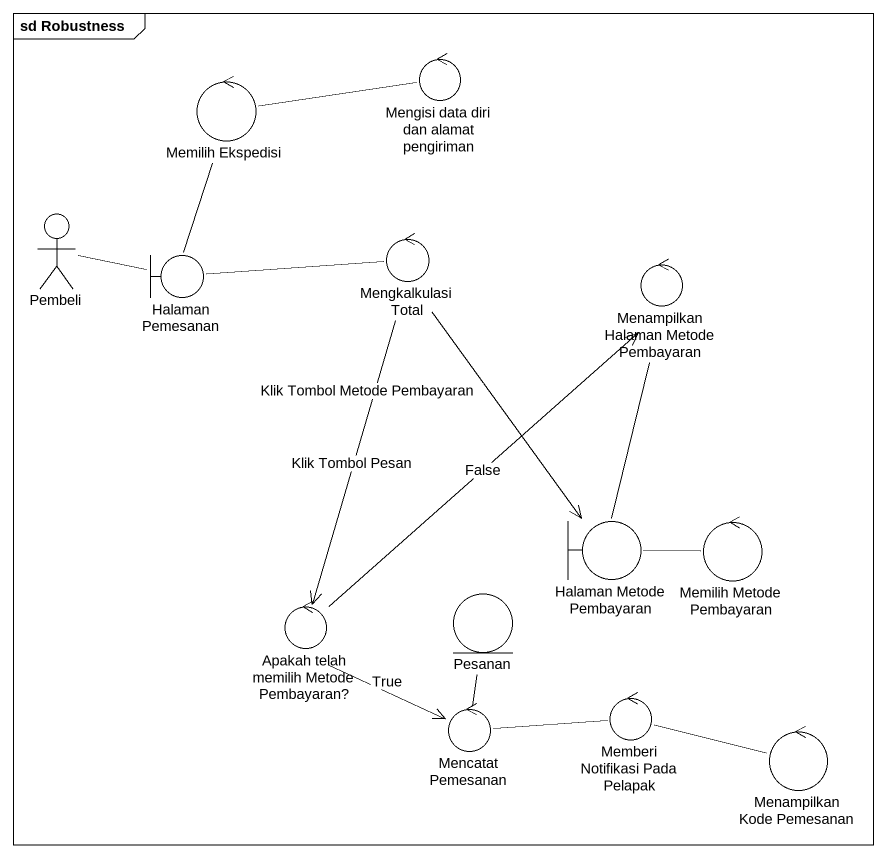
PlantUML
@startuml
mainframe sd Robustness
control "Memilih Ekspedisi" as Memilih_Ekspedisi
control "Mengisi data diri dan alamat pengiriman" as Mengisi_data_diri_dan
actor Pembeli
boundary "Halaman Pemesanan" as Halaman_Pemesanan
control "Mengkalkulasi Total" as Mengkalkulasi_Total
control "Menampilkan Halaman Metode Pembayaran" as Menampilkan_Halaman_Metode
boundary "Halaman Metode Pembayaran" as Halaman_Metode_Pembayaran
control "Memilih Metode Pembayaran" as Memilih_Metode_Pembayaran
control "Apakah telah memilih Metode Pembayaran?" as Apakah_telah_memilih_Metode
entity Pesanan
control "Mencatat Pemesanan" as Mencatat_Pemesanan
control "Memberi Notifikasi Pada Pelapak" as Memberi_Notifikasi_Pada
control "Menampilkan Kode Pemesanan" as Menampilkan_Kode_Pemesanan
Mengisi_data_diri_dan -left- Memilih_Ekspedisi
Pembeli -right- Halaman_Pemesanan
Halaman_Pemesanan -up- Memilih_Ekspedisi
Halaman_Pemesanan -right- Mengkalkulasi_Total
Mengkalkulasi_Total --> Halaman_Metode_Pembayaran : Klik Tombol Metode Pembayaran
Mengkalkulasi_Total --> Apakah_telah_memilih_Metode : Klik Tombol Pesan
Menampilkan_Halaman_Metode -- Halaman_Metode_Pembayaran
Halaman_Metode_Pembayaran -right- Memilih_Metode_Pembayaran
Apakah_telah_memilih_Metode -up-> Menampilkan_Halaman_Metode : False
Apakah_telah_memilih_Metode -right-> Mencatat_Pemesanan : True
Mencatat_Pemesanan -up- Pesanan
Mencatat_Pemesanan -right- Memberi_Notifikasi_Pada
Memberi_Notifikasi_Pada -right- Menampilkan_Kode_Pemesanan
@enduml
